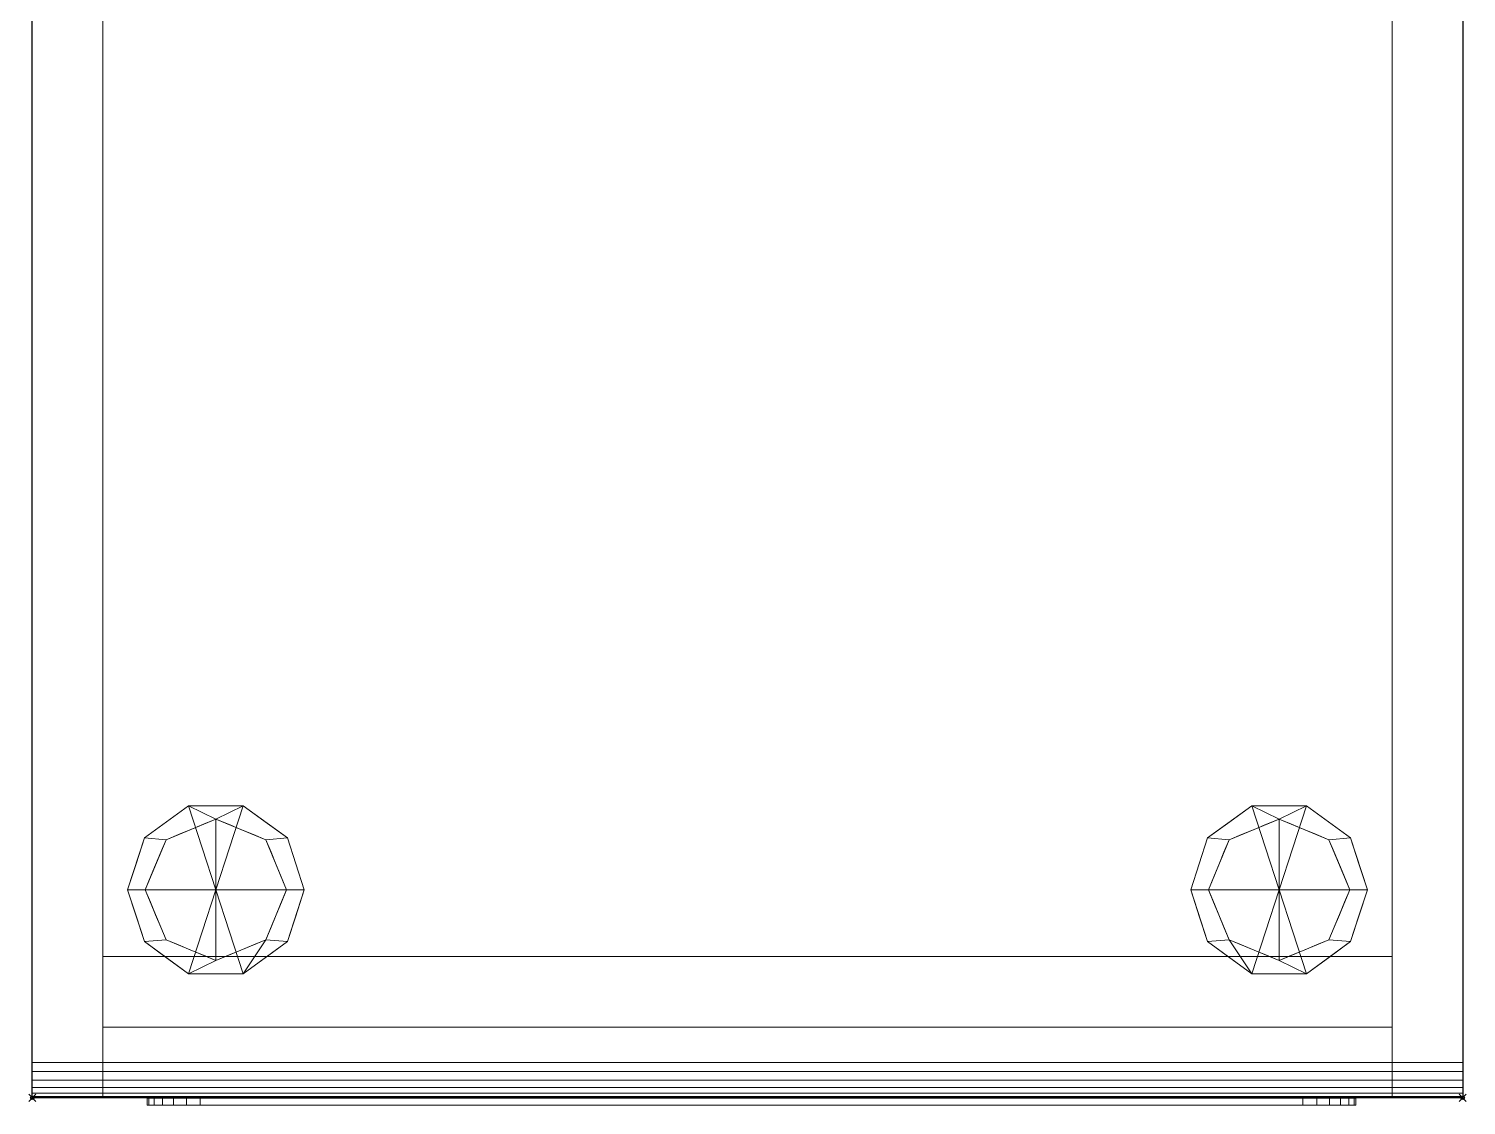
# Model space of a CAD drawing. Extents: x -1 to 433, y -517 to 92.
# Drawn here: x -1 to 406, y -517.1 to -212.4 of the extents above; entities that cross this region are included whole.
import ezdxf

# ---------------------------------------------------------------- set-up
doc = ezdxf.new("R2010")
doc.units = 0
doc.header["$PDMODE"] = 35
for name, color, linetype in [('IQ_200_2D', 1, 'Continuous'), ('IQ_200_3D', 1, 'Continuous'), ('IQ_BLACK_3D', 250, 'Continuous'), ('IQ_INS_3D', 3, 'Continuous')]:
    doc.layers.add(name, color=color, linetype=linetype)

msp = doc.modelspace()

# ---------------------------------------------------------------- linework, layer by layer
at = {"layer": 'IQ_200_2D'}
for p, q in [((0, -515), (0, 0)), ((405, 0), (405, -515)), ((405, -515), (0, -515))]:
    msp.add_line(p, q, dxfattribs=at)
at = {"layer": 'IQ_INS_3D'}
for p in [(0, -515), (405, -515)]:
    msp.add_point(p, dxfattribs=at)

# ---------------------------------------------------------------- meshes
at = {"layer": 'IQ_200_3D', "lineweight": 9}
mesh = msp.add_polyface(dxfattribs=at)
corners = [(0, 0, 896), (0, 0, 876), (0, -515, 876), (0, -515, 886), (0, -514.66, 888.59), (0, -513.66, 891), (0, -512.07, 893.07), (0, -510, 894.66), (0, -507.59, 895.66), (0, -505, 896)]
mesh.append_faces([[corners[k] for k in face] for face in [(5, 8, 3, 4)]], dxfattribs={"vtx0": -1, "vtx1": -1})
mesh.append_faces([[corners[k] for k in face] for face in [(9, 2, 3, 8)]], dxfattribs={"vtx0": -1, "vtx2": -1})
mesh.append_faces([[corners[k] for k in face] for face in [(5, 6, 7, 8), (9, 0, 1, 2)]], dxfattribs={"vtx3": -1})
mesh = msp.add_polyface(dxfattribs=at)
corners = [(405, 0, 896), (0, 0, 896), (0, -505, 896), (405, -505, 896)]
mesh.append_faces([[corners[k] for k in face] for face in [(0, 1, 2, 3)]])
mesh = msp.add_polyface(dxfattribs=at)
corners = [(405, -515, 876), (0, -515, 876), (0, 0, 876), (405, 0, 876)]
mesh.append_faces([[corners[k] for k in face] for face in [(0, 1, 2, 3)]])
mesh = msp.add_polyface(dxfattribs=at)
corners = [(0, 0, 876), (0, -515, 876), (20, -515, 876), (20, 0, 876)]
mesh.append_faces([[corners[k] for k in face] for face in [(0, 1, 2, 3)]])
mesh = msp.add_polyface(dxfattribs=at)
corners = [(20, -515, 152), (0, -515, 152), (0, 0, 152), (20, 0, 152)]
mesh.append_faces([[corners[k] for k in face] for face in [(0, 1, 2, 3)]])
mesh = msp.add_polyface(dxfattribs=at)
corners = [(0, 0, 876), (0, 0, 152), (0, -515, 152), (0, -515, 876)]
mesh.append_faces([[corners[k] for k in face] for face in [(0, 1, 2, 3)]])
mesh = msp.add_polyface(dxfattribs=at)
corners = [(20, -515, 876), (20, -515, 152), (20, 0, 152), (20, 0, 876)]
mesh.append_faces([[corners[k] for k in face] for face in [(0, 1, 2, 3)]])
mesh = msp.add_polyface(dxfattribs=at)
corners = [(20, 0, 876), (20, -475, 876), (385, -475, 876), (385, 0, 876)]
mesh.append_faces([[corners[k] for k in face] for face in [(0, 1, 2, 3)]])
mesh = msp.add_polyface(dxfattribs=at)
corners = [(385, -475, 152), (20, -475, 152), (20, 0, 152), (385, 0, 152)]
mesh.append_faces([[corners[k] for k in face] for face in [(0, 1, 2, 3)]])
mesh = msp.add_polyface(dxfattribs=at)
corners = [(20, 0, 876), (20, 0, 152), (20, -475, 152), (20, -475, 876)]
mesh.append_faces([[corners[k] for k in face] for face in [(0, 1, 2, 3)]])
mesh = msp.add_polyface(dxfattribs=at)
corners = [(385, 0, 876), (385, -515, 876), (405, -515, 876), (405, 0, 876)]
mesh.append_faces([[corners[k] for k in face] for face in [(0, 1, 2, 3)]])
mesh = msp.add_polyface(dxfattribs=at)
corners = [(405, -515, 152), (385, -515, 152), (385, 0, 152), (405, 0, 152)]
mesh.append_faces([[corners[k] for k in face] for face in [(0, 1, 2, 3)]])
mesh = msp.add_polyface(dxfattribs=at)
corners = [(385, 0, 876), (385, 0, 152), (385, -515, 152), (385, -515, 876)]
mesh.append_faces([[corners[k] for k in face] for face in [(0, 1, 2, 3)]])
mesh = msp.add_polyface(dxfattribs=at)
corners = [(385, -475, 876), (385, -475, 152), (385, 0, 152), (385, 0, 876)]
mesh.append_faces([[corners[k] for k in face] for face in [(0, 1, 2, 3)]])
mesh = msp.add_polyface(dxfattribs=at)
corners = [(405, 0, 896), (405, -505, 896), (405, -507.59, 895.66), (405, -510, 894.66), (405, -512.07, 893.07), (405, -513.66, 891), (405, -514.66, 888.59), (405, -515, 886), (405, -515, 876), (405, 0, 876)]
mesh.append_faces([[corners[k] for k in face] for face in [(7, 5, 6)]], dxfattribs={"vtx0": -1})
mesh.append_faces([[corners[k] for k in face] for face in [(1, 5, 7, 8)]], dxfattribs={"vtx0": -1, "vtx1": -1, "vtx3": -1})
mesh.append_faces([[corners[k] for k in face] for face in [(9, 0, 1, 8), (3, 4, 5)]], dxfattribs={"vtx2": -1})
mesh.append_faces([[corners[k] for k in face] for face in [(1, 2, 3, 5)]], dxfattribs={"vtx2": -1, "vtx3": -1})
mesh = msp.add_polyface(dxfattribs=at)
corners = [(405, -515, 876), (405, -515, 152), (405, 0, 152), (405, 0, 876)]
mesh.append_faces([[corners[k] for k in face] for face in [(0, 1, 2, 3)]])
mesh = msp.add_polyface(dxfattribs=at)
corners = [(52, -456.1, 152), (77, -456.1, 152), (72.23, -441.41, 152), (59.73, -432.32, 152), (44.27, -432.32, 152), (31.77, -441.41, 152), (27, -456.1, 152)]
mesh.append_faces([[corners[k] for k in face] for face in [(0, 4, 5, 6)]], dxfattribs={"vtx0": -1})
mesh.append_faces([[corners[k] for k in face] for face in [(0, 3, 4)]], dxfattribs={"vtx0": -1, "vtx2": -1})
mesh.append_faces([[corners[k] for k in face] for face in [(0, 1, 2, 3)]], dxfattribs={"vtx3": -1})
mesh = msp.add_polyface(dxfattribs=at)
corners = [(27, -456.1, 152), (31.77, -441.41, 152), (44.27, -432.32, 152), (59.73, -432.32, 152), (72.23, -441.41, 152), (77, -456.1, 152), (77, -456.1, 60), (72.23, -441.41, 60), (59.73, -432.32, 60), (44.27, -432.32, 60), (31.77, -441.41, 60), (27, -456.1, 60), (65.98, -436.86, 152), (65.98, -436.86, 60), (74.61, -448.75, 152), (74.61, -448.75, 60), (52, -432.32, 152), (52, -432.32, 60), (38.02, -436.86, 60), (38.02, -436.86, 152), (29.52, -448.35, 60), (29.39, -448.75, 152)]
mesh.append_faces([[corners[k] for k in face] for face in [(1, 20, 21), (11, 21, 20), (20, 1, 10)]], dxfattribs={"vtx0": -1, "vtx1": -1})
mesh.append_faces([[corners[k] for k in face] for face in [(4, 14, 15, 7), (2, 16, 17, 9), (13, 8, 3, 12), (7, 13, 12, 4), (9, 18, 19, 2), (16, 3, 8, 17), (1, 19, 18, 10)]], dxfattribs={"vtx1": -1, "vtx3": -1})
mesh.append_faces([[corners[k] for k in face] for face in [(5, 6, 15, 14), (11, 0, 21)]], dxfattribs={"vtx2": -1})
mesh = msp.add_polyface(dxfattribs=at)
corners = [(27, -456.1, 60), (31.77, -441.41, 60), (44.27, -432.32, 60), (59.73, -432.32, 60), (72.23, -441.41, 60), (77, -456.1, 60), (72, -456.1, 60), (66.14, -441.96, 60), (52, -436.1, 60), (37.86, -441.96, 60), (32, -456.1, 60)]
mesh.append_faces([[corners[k] for k in face] for face in [(9, 1, 2, 8)]], dxfattribs={"vtx0": -1, "vtx2": -1})
mesh.append_faces([[corners[k] for k in face] for face in [(6, 7, 4, 5)]], dxfattribs={"vtx1": -1})
mesh.append_faces([[corners[k] for k in face] for face in [(2, 3, 8)]], dxfattribs={"vtx1": -1, "vtx2": -1})
mesh.append_faces([[corners[k] for k in face] for face in [(7, 8, 3, 4)]], dxfattribs={"vtx1": -1, "vtx3": -1})
mesh.append_faces([[corners[k] for k in face] for face in [(10, 0, 1, 9)]], dxfattribs={"vtx2": -1})
mesh = msp.add_polyface(dxfattribs=at)
corners = [(353, -456.1, 152), (378, -456.1, 152), (373.23, -441.41, 152), (360.73, -432.32, 152), (345.27, -432.32, 152), (332.77, -441.41, 152), (328, -456.1, 152)]
mesh.append_faces([[corners[k] for k in face] for face in [(2, 3, 0, 1)]], dxfattribs={"vtx1": -1})
mesh.append_faces([[corners[k] for k in face] for face in [(3, 4, 0)]], dxfattribs={"vtx1": -1, "vtx2": -1})
mesh.append_faces([[corners[k] for k in face] for face in [(5, 6, 0, 4)]], dxfattribs={"vtx2": -1})
mesh = msp.add_polyface(dxfattribs=at)
corners = [(378, -456.1, 152), (378, -456.1, 60), (373.23, -441.41, 60), (360.73, -432.32, 60), (345.27, -432.32, 60), (332.77, -441.41, 60), (328, -456.1, 60), (328, -456.1, 152), (332.77, -441.41, 152), (345.27, -432.32, 152), (360.73, -432.32, 152), (373.23, -441.41, 152), (339.02, -436.86, 152), (339.02, -436.86, 60), (330.39, -448.75, 152), (330.39, -448.75, 60), (353, -432.32, 152), (353, -432.32, 60), (366.98, -436.86, 60), (366.98, -436.86, 152), (375.48, -448.35, 60), (375.61, -448.75, 152)]
mesh.append_faces([[corners[k] for k in face] for face in [(21, 20, 11), (20, 21, 1), (2, 11, 20)]], dxfattribs={"vtx0": -1, "vtx1": -1})
mesh.append_faces([[corners[k] for k in face] for face in [(15, 14, 8, 5), (17, 16, 10, 3), (9, 4, 13, 12), (12, 13, 5, 8), (19, 18, 3, 10), (4, 9, 16, 17), (18, 19, 11, 2)]], dxfattribs={"vtx0": -1, "vtx2": -1})
mesh.append_faces([[corners[k] for k in face] for face in [(21, 0, 1)]], dxfattribs={"vtx2": -1})
mesh.append_faces([[corners[k] for k in face] for face in [(15, 6, 7, 14)]], dxfattribs={"vtx3": -1})
mesh = msp.add_polyface(dxfattribs=at)
corners = [(378, -456.1, 60), (373, -456.1, 60), (367.14, -441.96, 60), (353, -436.1, 60), (338.86, -441.96, 60), (333, -456.1, 60), (328, -456.1, 60), (332.77, -441.41, 60), (345.27, -432.32, 60), (360.73, -432.32, 60), (373.23, -441.41, 60)]
mesh.append_faces([[corners[k] for k in face] for face in [(7, 4, 5, 6)]], dxfattribs={"vtx0": -1})
mesh.append_faces([[corners[k] for k in face] for face in [(8, 3, 4, 7), (3, 8, 9)]], dxfattribs={"vtx0": -1, "vtx2": -1})
mesh.append_faces([[corners[k] for k in face] for face in [(9, 10, 2, 3)]], dxfattribs={"vtx1": -1, "vtx3": -1})
mesh.append_faces([[corners[k] for k in face] for face in [(10, 0, 1, 2)]], dxfattribs={"vtx3": -1})
mesh = msp.add_polyface(dxfattribs=at)
corners = [(32, -456.1, 60), (37.86, -441.96, 60), (52, -436.1, 60), (66.14, -441.96, 60), (72, -456.1, 60), (72, -456.1, 0), (66.14, -441.96, 0), (52, -436.1, 0), (37.86, -441.96, 0), (32, -456.1, 0), (68.61, -447.92, 0), (69.07, -449.03, 60), (70.31, -452.01, 60), (59.07, -439.03, 60), (59.07, -439.03, 0), (55.54, -437.56, 0), (34.93, -449.03, 60), (34.93, -449.03, 0), (33.69, -452.01, 0), (44.93, -439.03, 0), (44.93, -439.03, 60), (48.46, -437.56, 60), (67.61, -445.49, 60), (70.31, -452.01, 0), (62.61, -440.49, 0), (62.61, -440.49, 60), (55.54, -437.56, 60), (36.39, -445.49, 60), (36.39, -445.49, 0), (33.46, -452.56, 60), (41.39, -440.49, 0), (41.39, -440.49, 60), (48.46, -437.56, 0)]
mesh.append_faces([[corners[k] for k in face] for face in [(29, 9, 0)]], dxfattribs={"vtx0": -1})
mesh.append_faces([[corners[k] for k in face] for face in [(6, 22, 10), (18, 16, 17), (9, 29, 18), (22, 6, 3), (10, 11, 23)]], dxfattribs={"vtx0": -1, "vtx1": -1})
mesh.append_faces([[corners[k] for k in face] for face in [(23, 11, 12)]], dxfattribs={"vtx0": -1, "vtx2": -1})
mesh.append_faces([[corners[k] for k in face] for face in [(22, 11, 10), (29, 16, 18)]], dxfattribs={"vtx1": -1, "vtx2": -1})
mesh.append_faces([[corners[k] for k in face] for face in [(24, 14, 13, 25), (15, 7, 2, 26), (28, 17, 16, 27), (26, 13, 14, 15), (19, 30, 31, 20), (25, 3, 6, 24), (21, 2, 7, 32), (8, 28, 27, 1), (1, 31, 30, 8), (32, 19, 20, 21)]], dxfattribs={"vtx1": -1, "vtx3": -1})
mesh.append_faces([[corners[k] for k in face] for face in [(4, 5, 23, 12)]], dxfattribs={"vtx2": -1})
mesh = msp.add_polyface(dxfattribs=at)
corners = [(32, -456.1, 0), (37.86, -441.96, 0), (52, -436.1, 0), (66.14, -441.96, 0), (72, -456.1, 0), (52, -456.1, 0)]
mesh.append_faces([[corners[k] for k in face] for face in [(5, 2, 3, 4)]], dxfattribs={"vtx0": -1})
mesh.append_faces([[corners[k] for k in face] for face in [(5, 0, 1, 2)]], dxfattribs={"vtx3": -1})
mesh = msp.add_polyface(dxfattribs=at)
corners = [(373, -456.1, 60), (373, -456.1, 0), (367.14, -441.96, 0), (353, -436.1, 0), (338.86, -441.96, 0), (333, -456.1, 0), (333, -456.1, 60), (338.86, -441.96, 60), (353, -436.1, 60), (367.14, -441.96, 60), (336.39, -447.92, 0), (335.93, -449.03, 60), (334.69, -452.01, 60), (345.93, -439.03, 60), (345.93, -439.03, 0), (349.46, -437.56, 0), (370.07, -449.03, 60), (370.07, -449.03, 0), (371.31, -452.01, 0), (360.07, -439.03, 0), (360.07, -439.03, 60), (356.54, -437.56, 60), (337.39, -445.49, 60), (334.69, -452.01, 0), (342.39, -440.49, 0), (342.39, -440.49, 60), (349.46, -437.56, 60), (368.61, -445.49, 60), (368.61, -445.49, 0), (371.54, -452.56, 60), (363.61, -440.49, 0), (363.61, -440.49, 60), (356.54, -437.56, 0)]
mesh.append_faces([[corners[k] for k in face] for face in [(10, 22, 4), (17, 16, 18), (18, 29, 1), (7, 4, 22), (23, 11, 10)]], dxfattribs={"vtx0": -1, "vtx1": -1})
mesh.append_faces([[corners[k] for k in face] for face in [(13, 14, 24, 25), (8, 3, 15, 26), (16, 17, 28, 27), (14, 13, 26, 15), (31, 30, 19, 20), (4, 7, 25, 24), (3, 8, 21, 32), (27, 28, 2, 9), (30, 31, 9, 2), (20, 19, 32, 21), (10, 11, 22), (18, 16, 29)]], dxfattribs={"vtx0": -1, "vtx2": -1})
mesh.append_faces([[corners[k] for k in face] for face in [(0, 1, 29)]], dxfattribs={"vtx1": -1})
mesh.append_faces([[corners[k] for k in face] for face in [(12, 11, 23)]], dxfattribs={"vtx1": -1, "vtx2": -1})
mesh.append_faces([[corners[k] for k in face] for face in [(23, 5, 6, 12)]], dxfattribs={"vtx3": -1})
mesh = msp.add_polyface(dxfattribs=at)
corners = [(373, -456.1, 0), (353, -456.1, 0), (333, -456.1, 0), (338.86, -441.96, 0), (353, -436.1, 0), (367.14, -441.96, 0)]
mesh.append_faces([[corners[k] for k in face] for face in [(3, 4, 1, 2)]], dxfattribs={"vtx1": -1})
mesh.append_faces([[corners[k] for k in face] for face in [(5, 0, 1, 4)]], dxfattribs={"vtx2": -1})
mesh = msp.add_polyface(dxfattribs=at)
corners = [(52, -456.1, 152), (27, -456.1, 152), (31.77, -470.79, 152), (44.27, -479.88, 152), (59.73, -479.88, 152), (72.23, -470.79, 152), (77, -456.1, 152)]
mesh.append_faces([[corners[k] for k in face] for face in [(0, 4, 5, 6)]], dxfattribs={"vtx0": -1})
mesh.append_faces([[corners[k] for k in face] for face in [(4, 0, 3)]], dxfattribs={"vtx0": -1, "vtx1": -1})
mesh.append_faces([[corners[k] for k in face] for face in [(0, 1, 2, 3)]], dxfattribs={"vtx3": -1})
mesh = msp.add_polyface(dxfattribs=at)
corners = [(77, -456.1, 152), (72.23, -470.79, 152), (59.73, -479.88, 152), (44.27, -479.88, 152), (31.77, -470.79, 152), (27, -456.1, 152), (27, -456.1, 60), (31.77, -470.79, 60), (44.27, -479.88, 60), (59.73, -479.88, 60), (72.23, -470.79, 60), (77, -456.1, 60), (29.52, -463.85, 152), (29.39, -463.45, 60), (38.02, -475.34, 60), (38.02, -475.34, 152), (52, -479.88, 152), (52, -479.88, 60), (65.98, -475.34, 60), (65.98, -475.34, 152), (74.48, -463.85, 60), (74.61, -463.45, 152)]
mesh.append_faces([[corners[k] for k in face] for face in [(13, 5, 6)]], dxfattribs={"vtx0": -1})
mesh.append_faces([[corners[k] for k in face] for face in [(7, 12, 13), (5, 13, 12), (1, 20, 21), (11, 21, 20), (20, 1, 10)]], dxfattribs={"vtx0": -1, "vtx1": -1})
mesh.append_faces([[corners[k] for k in face] for face in [(7, 4, 12)]], dxfattribs={"vtx0": -1, "vtx2": -1})
mesh.append_faces([[corners[k] for k in face] for face in [(15, 4, 7, 14), (3, 15, 14, 8), (17, 9, 2, 16), (19, 2, 9, 18), (18, 10, 1, 19), (16, 3, 8, 17)]], dxfattribs={"vtx1": -1, "vtx3": -1})
mesh.append_faces([[corners[k] for k in face] for face in [(11, 0, 21)]], dxfattribs={"vtx2": -1})
mesh = msp.add_polyface(dxfattribs=at)
corners = [(77, -456.1, 60), (72.23, -470.79, 60), (59.73, -479.88, 60), (44.27, -479.88, 60), (31.77, -470.79, 60), (27, -456.1, 60), (32, -456.1, 60), (37.86, -470.24, 60), (52, -476.1, 60), (66.14, -470.24, 60), (72, -456.1, 60)]
mesh.append_faces([[corners[k] for k in face] for face in [(1, 9, 10, 0)]], dxfattribs={"vtx0": -1})
mesh.append_faces([[corners[k] for k in face] for face in [(1, 2, 9)]], dxfattribs={"vtx1": -1, "vtx2": -1})
mesh.append_faces([[corners[k] for k in face] for face in [(3, 4, 7, 8), (8, 9, 2, 3)]], dxfattribs={"vtx1": -1, "vtx3": -1})
mesh.append_faces([[corners[k] for k in face] for face in [(4, 5, 6, 7)]], dxfattribs={"vtx3": -1})
mesh = msp.add_polyface(dxfattribs=at)
corners = [(72, -456.1, 60), (66.14, -470.24, 60), (52, -476.1, 60), (37.86, -470.24, 60), (32, -456.1, 60), (32, -456.1, 0), (37.86, -470.24, 0), (52, -476.1, 0), (66.14, -470.24, 0), (72, -456.1, 0), (35.39, -464.28, 60), (34.93, -463.17, 0), (36.39, -466.71, 0), (44.93, -473.17, 60), (44.93, -473.17, 0), (48.46, -474.64, 0), (69.07, -463.17, 60), (69.07, -463.17, 0), (70.31, -460.19, 0), (59.07, -473.17, 0), (59.07, -473.17, 60), (55.54, -474.64, 60), (33.69, -460.19, 60), (41.39, -471.71, 0), (41.39, -471.71, 60), (48.46, -474.64, 60), (67.61, -466.71, 60), (67.61, -466.71, 0), (70.54, -459.64, 60), (62.61, -471.71, 0), (62.61, -471.71, 60), (55.54, -474.64, 0), (33.46, -459.64, 0)]
mesh.append_faces([[corners[k] for k in face] for face in [(28, 9, 0), (32, 4, 5)]], dxfattribs={"vtx0": -1})
mesh.append_faces([[corners[k] for k in face] for face in [(18, 16, 17), (9, 28, 18), (4, 32, 22)]], dxfattribs={"vtx0": -1, "vtx1": -1})
mesh.append_faces([[corners[k] for k in face] for face in [(3, 12, 6), (10, 11, 12)]], dxfattribs={"vtx0": -1, "vtx2": -1})
mesh.append_faces([[corners[k] for k in face] for face in [(10, 22, 11), (3, 10, 12), (28, 16, 18), (32, 11, 22)]], dxfattribs={"vtx1": -1, "vtx2": -1})
mesh.append_faces([[corners[k] for k in face] for face in [(15, 7, 2, 25), (13, 24, 23, 14), (7, 31, 21, 2), (19, 29, 30, 20), (25, 13, 14, 15), (8, 27, 26, 1), (1, 30, 29, 8), (24, 3, 6, 23), (27, 17, 16, 26), (31, 19, 20, 21)]], dxfattribs={"vtx1": -1, "vtx3": -1})
mesh = msp.add_polyface(dxfattribs=at)
corners = [(72, -456.1, 0), (66.14, -470.24, 0), (52, -476.1, 0), (37.86, -470.24, 0), (32, -456.1, 0), (52, -456.1, 0)]
mesh.append_faces([[corners[k] for k in face] for face in [(3, 4, 5, 2)]], dxfattribs={"vtx2": -1})
mesh.append_faces([[corners[k] for k in face] for face in [(5, 0, 1, 2)]], dxfattribs={"vtx3": -1})
mesh = msp.add_polyface(dxfattribs=at)
corners = [(353, -456.1, 152), (328, -456.1, 152), (332.77, -470.79, 152), (345.27, -479.88, 152), (360.73, -479.88, 152), (373.23, -470.79, 152), (378, -456.1, 152)]
mesh.append_faces([[corners[k] for k in face] for face in [(4, 0, 3)]], dxfattribs={"vtx0": -1, "vtx1": -1})
mesh.append_faces([[corners[k] for k in face] for face in [(2, 3, 0, 1)]], dxfattribs={"vtx1": -1})
mesh.append_faces([[corners[k] for k in face] for face in [(5, 6, 0, 4)]], dxfattribs={"vtx2": -1})
mesh = msp.add_polyface(dxfattribs=at)
corners = [(328, -456.1, 152), (328, -456.1, 60), (332.77, -470.79, 60), (345.27, -479.88, 60), (360.73, -479.88, 60), (373.23, -470.79, 60), (378, -456.1, 60), (378, -456.1, 152), (373.23, -470.79, 152), (360.73, -479.88, 152), (345.27, -479.88, 152), (332.77, -470.79, 152), (375.48, -463.85, 152), (375.61, -463.45, 60), (366.98, -475.34, 60), (366.98, -475.34, 152), (353, -479.88, 152), (353, -479.88, 60), (339.02, -475.34, 60), (339.02, -475.34, 152), (330.52, -463.85, 60), (330.39, -463.45, 152)]
mesh.append_faces([[corners[k] for k in face] for face in [(13, 12, 5), (12, 13, 7), (21, 20, 11), (20, 21, 1), (2, 11, 20)]], dxfattribs={"vtx0": -1, "vtx1": -1})
mesh.append_faces([[corners[k] for k in face] for face in [(5, 8, 15, 14), (14, 15, 9, 4), (10, 3, 17, 16), (3, 10, 19, 18), (11, 2, 18, 19), (4, 9, 16, 17)]], dxfattribs={"vtx0": -1, "vtx2": -1})
mesh.append_faces([[corners[k] for k in face] for face in [(6, 7, 13)]], dxfattribs={"vtx1": -1})
mesh.append_faces([[corners[k] for k in face] for face in [(12, 8, 5)]], dxfattribs={"vtx1": -1, "vtx2": -1})
mesh.append_faces([[corners[k] for k in face] for face in [(21, 0, 1)]], dxfattribs={"vtx2": -1})
mesh = msp.add_polyface(dxfattribs=at)
corners = [(328, -456.1, 60), (333, -456.1, 60), (338.86, -470.24, 60), (353, -476.1, 60), (367.14, -470.24, 60), (373, -456.1, 60), (378, -456.1, 60), (373.23, -470.79, 60), (360.73, -479.88, 60), (345.27, -479.88, 60), (332.77, -470.79, 60)]
mesh.append_faces([[corners[k] for k in face] for face in [(4, 7, 8, 3), (9, 2, 3, 8), (2, 9, 10)]], dxfattribs={"vtx0": -1, "vtx2": -1})
mesh.append_faces([[corners[k] for k in face] for face in [(1, 2, 10, 0)]], dxfattribs={"vtx1": -1})
mesh.append_faces([[corners[k] for k in face] for face in [(5, 6, 7, 4)]], dxfattribs={"vtx2": -1})
mesh = msp.add_polyface(dxfattribs=at)
corners = [(333, -456.1, 60), (333, -456.1, 0), (338.86, -470.24, 0), (353, -476.1, 0), (367.14, -470.24, 0), (373, -456.1, 0), (373, -456.1, 60), (367.14, -470.24, 60), (353, -476.1, 60), (338.86, -470.24, 60), (369.61, -464.28, 60), (370.07, -463.17, 0), (368.61, -466.71, 0), (360.07, -473.17, 60), (360.07, -473.17, 0), (356.54, -474.64, 0), (335.93, -463.17, 60), (335.93, -463.17, 0), (334.69, -460.19, 0), (345.93, -473.17, 0), (345.93, -473.17, 60), (349.46, -474.64, 60), (371.31, -460.19, 60), (363.61, -471.71, 0), (363.61, -471.71, 60), (356.54, -474.64, 60), (337.39, -466.71, 60), (337.39, -466.71, 0), (334.46, -459.64, 60), (342.39, -471.71, 0), (342.39, -471.71, 60), (349.46, -474.64, 0), (371.54, -459.64, 0)]
mesh.append_faces([[corners[k] for k in face] for face in [(17, 16, 18), (18, 28, 1), (22, 32, 6)]], dxfattribs={"vtx0": -1, "vtx1": -1})
mesh.append_faces([[corners[k] for k in face] for face in [(11, 22, 10), (8, 3, 15, 25), (12, 10, 7), (23, 24, 13, 14), (21, 31, 3, 8), (30, 29, 19, 20), (14, 13, 25, 15), (26, 27, 2, 9), (29, 30, 9, 2), (4, 7, 24, 23), (16, 17, 27, 26), (20, 19, 31, 21), (18, 16, 28), (22, 11, 32)]], dxfattribs={"vtx0": -1, "vtx2": -1})
mesh.append_faces([[corners[k] for k in face] for face in [(0, 1, 28), (5, 6, 32)]], dxfattribs={"vtx1": -1})
mesh.append_faces([[corners[k] for k in face] for face in [(4, 12, 7), (12, 11, 10)]], dxfattribs={"vtx1": -1, "vtx2": -1})
mesh = msp.add_polyface(dxfattribs=at)
corners = [(333, -456.1, 0), (353, -456.1, 0), (373, -456.1, 0), (367.14, -470.24, 0), (353, -476.1, 0), (338.86, -470.24, 0)]
mesh.append_faces([[corners[k] for k in face] for face in [(5, 0, 1, 4)]], dxfattribs={"vtx2": -1})
mesh.append_faces([[corners[k] for k in face] for face in [(1, 2, 3, 4)]], dxfattribs={"vtx3": -1})
mesh = msp.add_polyface(dxfattribs=at)
corners = [(20, -475, 876), (20, -475, 152), (385, -475, 152), (385, -475, 876)]
mesh.append_faces([[corners[k] for k in face] for face in [(0, 1, 2, 3)]])
mesh = msp.add_polyface(dxfattribs=at)
corners = [(385, -475, 506.23), (20, -475, 506.23), (20, -515, 506.23), (385, -515, 506.23)]
mesh.append_faces([[corners[k] for k in face] for face in [(0, 1, 2, 3)]])
mesh = msp.add_polyface(dxfattribs=at)
corners = [(20, -515, 152), (20, -475, 152), (385, -475, 152), (385, -515, 152)]
mesh.append_faces([[corners[k] for k in face] for face in [(0, 1, 2, 3)]])
mesh = msp.add_polyface(dxfattribs=at)
corners = [(385, -475, 506.23), (385, -475, 152), (20, -475, 152), (20, -475, 506.23)]
mesh.append_faces([[corners[k] for k in face] for face in [(0, 1, 2, 3)]])
mesh = msp.add_polyface(dxfattribs=at)
corners = [(20, -475, 506.23), (20, -475, 152), (20, -515, 152), (20, -515, 506.23)]
mesh.append_faces([[corners[k] for k in face] for face in [(0, 1, 2, 3)]])
mesh = msp.add_polyface(dxfattribs=at)
corners = [(20, -495, 876), (20, -475, 876), (20, -475, 521), (20, -495, 521), (20, -495, 536.77), (20, -515, 536.77), (20, -515, 840), (20, -495, 840)]
mesh.append_faces([[corners[k] for k in face] for face in [(7, 4, 5, 6)]], dxfattribs={"vtx0": -1})
mesh.append_faces([[corners[k] for k in face] for face in [(2, 3, 4, 7)]], dxfattribs={"vtx2": -1, "vtx3": -1})
mesh.append_faces([[corners[k] for k in face] for face in [(7, 0, 1, 2)]], dxfattribs={"vtx3": -1})
mesh = msp.add_polyface(dxfattribs=at)
corners = [(385, -475, 521), (20, -475, 521), (20, -475, 876), (385, -475, 876)]
mesh.append_faces([[corners[k] for k in face] for face in [(0, 1, 2, 3)]])
mesh = msp.add_polyface(dxfattribs=at)
corners = [(385, -475, 876), (20, -475, 876), (20, -495, 876), (385, -495, 876)]
mesh.append_faces([[corners[k] for k in face] for face in [(0, 1, 2, 3)]])
mesh = msp.add_polyface(dxfattribs=at)
corners = [(385, -495, 521), (20, -495, 521), (20, -475, 521), (385, -475, 521)]
mesh.append_faces([[corners[k] for k in face] for face in [(0, 1, 2, 3)]])
mesh = msp.add_polyface(dxfattribs=at)
corners = [(385, -515, 506.23), (385, -515, 152), (385, -475, 152), (385, -475, 506.23)]
mesh.append_faces([[corners[k] for k in face] for face in [(0, 1, 2, 3)]])
mesh = msp.add_polyface(dxfattribs=at)
corners = [(385, -495, 876), (385, -495, 840), (385, -515, 840), (385, -515, 536.77), (385, -495, 536.77), (385, -495, 521), (385, -475, 521), (385, -475, 876)]
mesh.append_faces([[corners[k] for k in face] for face in [(7, 0, 1, 6)]], dxfattribs={"vtx2": -1})
mesh.append_faces([[corners[k] for k in face] for face in [(4, 5, 6, 1)]], dxfattribs={"vtx2": -1, "vtx3": -1})
mesh.append_faces([[corners[k] for k in face] for face in [(1, 2, 3, 4)]], dxfattribs={"vtx3": -1})
mesh = msp.add_polyface(dxfattribs=at)
corners = [(385, -495, 840), (385, -495, 876), (20, -495, 876), (20, -495, 840), (302.43, -495, 870.29), (302.43, -495, 845.29), (262.43, -495, 845.29), (262.43, -495, 870.29)]
mesh.append_faces([[corners[k] for k in face] for face in [(0, 5, 6, 3), (7, 2, 3, 6)]], dxfattribs={"vtx0": -1, "vtx2": -1})
mesh.append_faces([[corners[k] for k in face] for face in [(0, 1, 4, 5), (7, 4, 1, 2)]], dxfattribs={"vtx1": -1, "vtx3": -1})
mesh = msp.add_polyface(dxfattribs=at)
corners = [(385, -495, 840), (20, -495, 840), (20, -515, 840), (385, -515, 840)]
mesh.append_faces([[corners[k] for k in face] for face in [(0, 1, 2, 3)]])
mesh = msp.add_polyface(dxfattribs=at)
corners = [(385, -515, 536.77), (20, -515, 536.77), (20, -495, 536.77), (385, -495, 536.77)]
mesh.append_faces([[corners[k] for k in face] for face in [(0, 1, 2, 3)]])
mesh = msp.add_polyface(dxfattribs=at)
corners = [(385, -495, 536.77), (20, -495, 536.77), (20, -495, 521), (385, -495, 521)]
mesh.append_faces([[corners[k] for k in face] for face in [(0, 1, 2, 3)]])
mesh = msp.add_polyface(dxfattribs=at)
corners = [(405, -515, 886), (405, -514.66, 888.59), (405, -513.66, 891), (405, -512.07, 893.07), (405, -510, 894.66), (405, -507.59, 895.66), (405, -505, 896), (0, -505, 896), (0, -507.59, 895.66), (0, -510, 894.66), (0, -512.07, 893.07), (0, -513.66, 891), (0, -514.66, 888.59), (0, -515, 886)]
mesh.append_faces([[corners[k] for k in face] for face in [(1, 12, 13, 0)]], dxfattribs={"vtx0": -1})
mesh.append_faces([[corners[k] for k in face] for face in [(5, 8, 9, 4), (4, 9, 10, 3), (2, 11, 12, 1), (11, 2, 3, 10)]], dxfattribs={"vtx0": -1, "vtx2": -1})
mesh.append_faces([[corners[k] for k in face] for face in [(6, 7, 8, 5)]], dxfattribs={"vtx2": -1})
mesh = msp.add_polyface(dxfattribs=at)
corners = [(405, -515, 886), (0, -515, 886), (0, -515, 876), (405, -515, 876)]
mesh.append_faces([[corners[k] for k in face] for face in [(0, 1, 2, 3)]])
mesh = msp.add_polyface(dxfattribs=at)
corners = [(0, -515, 876), (0, -515, 152), (20, -515, 152), (20, -515, 876)]
mesh.append_faces([[corners[k] for k in face] for face in [(0, 1, 2, 3)]])
mesh = msp.add_polyface(dxfattribs=at)
corners = [(20, -515, 506.23), (20, -515, 152), (385, -515, 152), (385, -515, 506.23)]
mesh.append_faces([[corners[k] for k in face] for face in [(0, 1, 2, 3)]])
mesh = msp.add_polyface(dxfattribs=at)
corners = [(385, -515, 840), (20, -515, 840), (20, -515, 536.77), (385, -515, 536.77)]
mesh.append_faces([[corners[k] for k in face] for face in [(0, 1, 2, 3)]])
mesh = msp.add_polyface(dxfattribs=at)
corners = [(385, -515, 876), (385, -515, 152), (405, -515, 152), (405, -515, 876)]
mesh.append_faces([[corners[k] for k in face] for face in [(0, 1, 2, 3)]])
at = {"layer": 'IQ_BLACK_3D', "lineweight": 9}
mesh = msp.add_polyface(dxfattribs=at)
corners = [(262.43, -495, 870.29), (262.43, -495, 845.29), (302.43, -495, 845.29), (302.43, -495, 870.29)]
mesh.append_faces([[corners[k] for k in face] for face in [(0, 1, 2, 3)]])
mesh = msp.add_polyface(dxfattribs=at)
corners = [(359.77, -515.1, 390), (363.65, -515.1, 389.49), (367.27, -515.1, 387.99), (370.37, -515.1, 385.61), (372.76, -515.1, 382.5), (374.26, -515.1, 378.88), (374.77, -515.1, 375), (374.77, -515.1, 174.04), (374.26, -515.1, 170.16), (372.76, -515.1, 166.54), (370.37, -515.1, 163.44), (367.27, -515.1, 161.05), (363.65, -515.1, 159.56), (359.77, -515.1, 159.04), (47.5, -515.1, 159.04), (43.62, -515.1, 159.56), (40, -515.1, 161.05), (36.89, -515.1, 163.44), (34.51, -515.1, 166.54), (33.01, -515.1, 170.16), (32.5, -515.1, 174.04), (32.5, -515.1, 375), (33.01, -515.1, 378.88), (34.51, -515.1, 382.5), (36.89, -515.1, 385.61), (40, -515.1, 387.99), (43.62, -515.1, 389.49), (47.5, -515.1, 390)]
mesh.append_faces([[corners[k] for k in face] for face in [(4, 2, 3)]], dxfattribs={"vtx0": -1})
mesh.append_faces([[corners[k] for k in face] for face in [(6, 2, 4, 5)]], dxfattribs={"vtx0": -1, "vtx1": -1})
mesh.append_faces([[corners[k] for k in face] for face in [(13, 0, 6, 7)]], dxfattribs={"vtx0": -1, "vtx1": -1, "vtx3": -1})
mesh.append_faces([[corners[k] for k in face] for face in [(9, 10, 8)]], dxfattribs={"vtx1": -1})
mesh.append_faces([[corners[k] for k in face] for face in [(21, 22, 27, 20)]], dxfattribs={"vtx1": -1, "vtx2": -1})
mesh.append_faces([[corners[k] for k in face] for face in [(14, 15, 20, 27)]], dxfattribs={"vtx1": -1, "vtx2": -1, "vtx3": -1})
mesh.append_faces([[corners[k] for k in face] for face in [(13, 14, 27, 0), (12, 13, 7, 8)]], dxfattribs={"vtx1": -1, "vtx3": -1})
mesh.append_faces([[corners[k] for k in face] for face in [(18, 19, 20, 17)]], dxfattribs={"vtx2": -1})
mesh.append_faces([[corners[k] for k in face] for face in [(25, 26, 27, 22), (15, 16, 17, 20), (0, 1, 2, 6), (10, 11, 12, 8)]], dxfattribs={"vtx2": -1, "vtx3": -1})
mesh.append_faces([[corners[k] for k in face] for face in [(22, 23, 24, 25)]], dxfattribs={"vtx3": -1})
mesh = msp.add_polyface(dxfattribs=at)
corners = [(32.5, -517.1, 375), (33.01, -517.1, 378.88), (34.51, -517.1, 382.5), (36.89, -517.1, 385.61), (40, -517.1, 387.99), (43.62, -517.1, 389.49), (47.5, -517.1, 390), (47.5, -515.1, 390), (43.62, -515.1, 389.49), (40, -515.1, 387.99), (36.89, -515.1, 385.61), (34.51, -515.1, 382.5), (33.01, -515.1, 378.88), (32.5, -515.1, 375)]
mesh.append_faces([[corners[k] for k in face] for face in [(7, 8, 5, 6), (0, 1, 12, 13)]], dxfattribs={"vtx1": -1})
mesh.append_faces([[corners[k] for k in face] for face in [(8, 9, 4, 5), (3, 4, 9, 10), (10, 11, 2, 3), (11, 12, 1, 2)]], dxfattribs={"vtx1": -1, "vtx3": -1})
mesh = msp.add_polyface(dxfattribs=at)
corners = [(32.5, -517.1, 375), (32.5, -515.1, 375), (32.5, -515.1, 174.04), (32.5, -517.1, 174.04)]
mesh.append_faces([[corners[k] for k in face] for face in [(0, 1, 2, 3)]])
mesh = msp.add_polyface(dxfattribs=at)
corners = [(47.5, -517.1, 159.04), (43.62, -517.1, 159.56), (40, -517.1, 161.05), (36.89, -517.1, 163.44), (34.51, -517.1, 166.54), (33.01, -517.1, 170.16), (32.5, -517.1, 174.04), (32.5, -515.1, 174.04), (33.01, -515.1, 170.16), (34.51, -515.1, 166.54), (36.89, -515.1, 163.44), (40, -515.1, 161.05), (43.62, -515.1, 159.56), (47.5, -515.1, 159.04)]
mesh.append_faces([[corners[k] for k in face] for face in [(7, 8, 5, 6), (0, 1, 12, 13)]], dxfattribs={"vtx1": -1})
mesh.append_faces([[corners[k] for k in face] for face in [(8, 9, 4, 5), (3, 4, 9, 10), (10, 11, 2, 3), (11, 12, 1, 2)]], dxfattribs={"vtx1": -1, "vtx3": -1})
mesh = msp.add_polyface(dxfattribs=at)
corners = [(359.77, -517.1, 390), (359.77, -515.1, 390), (47.5, -515.1, 390), (47.5, -517.1, 390)]
mesh.append_faces([[corners[k] for k in face] for face in [(0, 1, 2, 3)]])
mesh = msp.add_polyface(dxfattribs=at)
corners = [(47.5, -517.1, 159.04), (47.5, -515.1, 159.04), (359.77, -515.1, 159.04), (359.77, -517.1, 159.04)]
mesh.append_faces([[corners[k] for k in face] for face in [(0, 1, 2, 3)]])
mesh = msp.add_polyface(dxfattribs=at)
corners = [(374.77, -517.1, 174.04), (374.26, -517.1, 170.16), (372.76, -517.1, 166.54), (370.37, -517.1, 163.44), (367.27, -517.1, 161.05), (363.65, -517.1, 159.56), (359.77, -517.1, 159.04), (359.77, -515.1, 159.04), (363.65, -515.1, 159.56), (367.27, -515.1, 161.05), (370.37, -515.1, 163.44), (372.76, -515.1, 166.54), (374.26, -515.1, 170.16), (374.77, -515.1, 174.04)]
mesh.append_faces([[corners[k] for k in face] for face in [(7, 8, 5, 6), (0, 1, 12, 13)]], dxfattribs={"vtx1": -1})
mesh.append_faces([[corners[k] for k in face] for face in [(8, 9, 4, 5), (3, 4, 9, 10), (10, 11, 2, 3), (11, 12, 1, 2)]], dxfattribs={"vtx1": -1, "vtx3": -1})
mesh = msp.add_polyface(dxfattribs=at)
corners = [(359.77, -517.1, 390), (363.65, -517.1, 389.49), (367.27, -517.1, 387.99), (370.37, -517.1, 385.61), (372.76, -517.1, 382.5), (374.26, -517.1, 378.88), (374.77, -517.1, 375), (374.77, -515.1, 375), (374.26, -515.1, 378.88), (372.76, -515.1, 382.5), (370.37, -515.1, 385.61), (367.27, -515.1, 387.99), (363.65, -515.1, 389.49), (359.77, -515.1, 390)]
mesh.append_faces([[corners[k] for k in face] for face in [(7, 8, 5, 6), (0, 1, 12, 13)]], dxfattribs={"vtx1": -1})
mesh.append_faces([[corners[k] for k in face] for face in [(8, 9, 4, 5), (3, 4, 9, 10), (10, 11, 2, 3), (11, 12, 1, 2)]], dxfattribs={"vtx1": -1, "vtx3": -1})
mesh = msp.add_polyface(dxfattribs=at)
corners = [(374.77, -517.1, 174.04), (374.77, -515.1, 174.04), (374.77, -515.1, 375), (374.77, -517.1, 375)]
mesh.append_faces([[corners[k] for k in face] for face in [(0, 1, 2, 3)]])
mesh = msp.add_polyface(dxfattribs=at)
corners = [(359.77, -517.1, 390), (47.5, -517.1, 390), (43.62, -517.1, 389.49), (40, -517.1, 387.99), (36.89, -517.1, 385.61), (34.51, -517.1, 382.5), (33.01, -517.1, 378.88), (32.5, -517.1, 375), (32.5, -517.1, 174.04), (33.01, -517.1, 170.16), (34.51, -517.1, 166.54), (36.89, -517.1, 163.44), (40, -517.1, 161.05), (43.62, -517.1, 159.56), (47.5, -517.1, 159.04), (359.77, -517.1, 159.04), (363.65, -517.1, 159.56), (367.27, -517.1, 161.05), (370.37, -517.1, 163.44), (372.76, -517.1, 166.54), (374.26, -517.1, 170.16), (374.77, -517.1, 174.04), (374.77, -517.1, 375), (374.26, -517.1, 378.88), (372.76, -517.1, 382.5), (370.37, -517.1, 385.61), (367.27, -517.1, 387.99), (363.65, -517.1, 389.49)]
mesh.append_faces([[corners[k] for k in face] for face in [(20, 18, 19), (13, 11, 12)]], dxfattribs={"vtx0": -1})
mesh.append_faces([[corners[k] for k in face] for face in [(22, 0, 15, 21)]], dxfattribs={"vtx0": -1, "vtx1": -1, "vtx2": -1})
mesh.append_faces([[corners[k] for k in face] for face in [(1, 8, 14, 15)]], dxfattribs={"vtx0": -1, "vtx1": -1, "vtx3": -1})
mesh.append_faces([[corners[k] for k in face] for face in [(16, 20, 21, 15)]], dxfattribs={"vtx0": -1, "vtx2": -1})
mesh.append_faces([[corners[k] for k in face] for face in [(1, 6, 7, 8)]], dxfattribs={"vtx0": -1, "vtx3": -1})
mesh.append_faces([[corners[k] for k in face] for face in [(0, 1, 15)]], dxfattribs={"vtx1": -1, "vtx2": -1})
mesh.append_faces([[corners[k] for k in face] for face in [(13, 14, 8, 11)]], dxfattribs={"vtx1": -1, "vtx2": -1, "vtx3": -1})
mesh.append_faces([[corners[k] for k in face] for face in [(24, 25, 26), (4, 5, 6, 3)]], dxfattribs={"vtx2": -1})
mesh.append_faces([[corners[k] for k in face] for face in [(22, 23, 24, 26), (26, 27, 0, 22), (16, 17, 18, 20), (1, 2, 3, 6)]], dxfattribs={"vtx2": -1, "vtx3": -1})
mesh.append_faces([[corners[k] for k in face] for face in [(8, 9, 10, 11)]], dxfattribs={"vtx3": -1})

doc.saveas('drawing.dxf')
